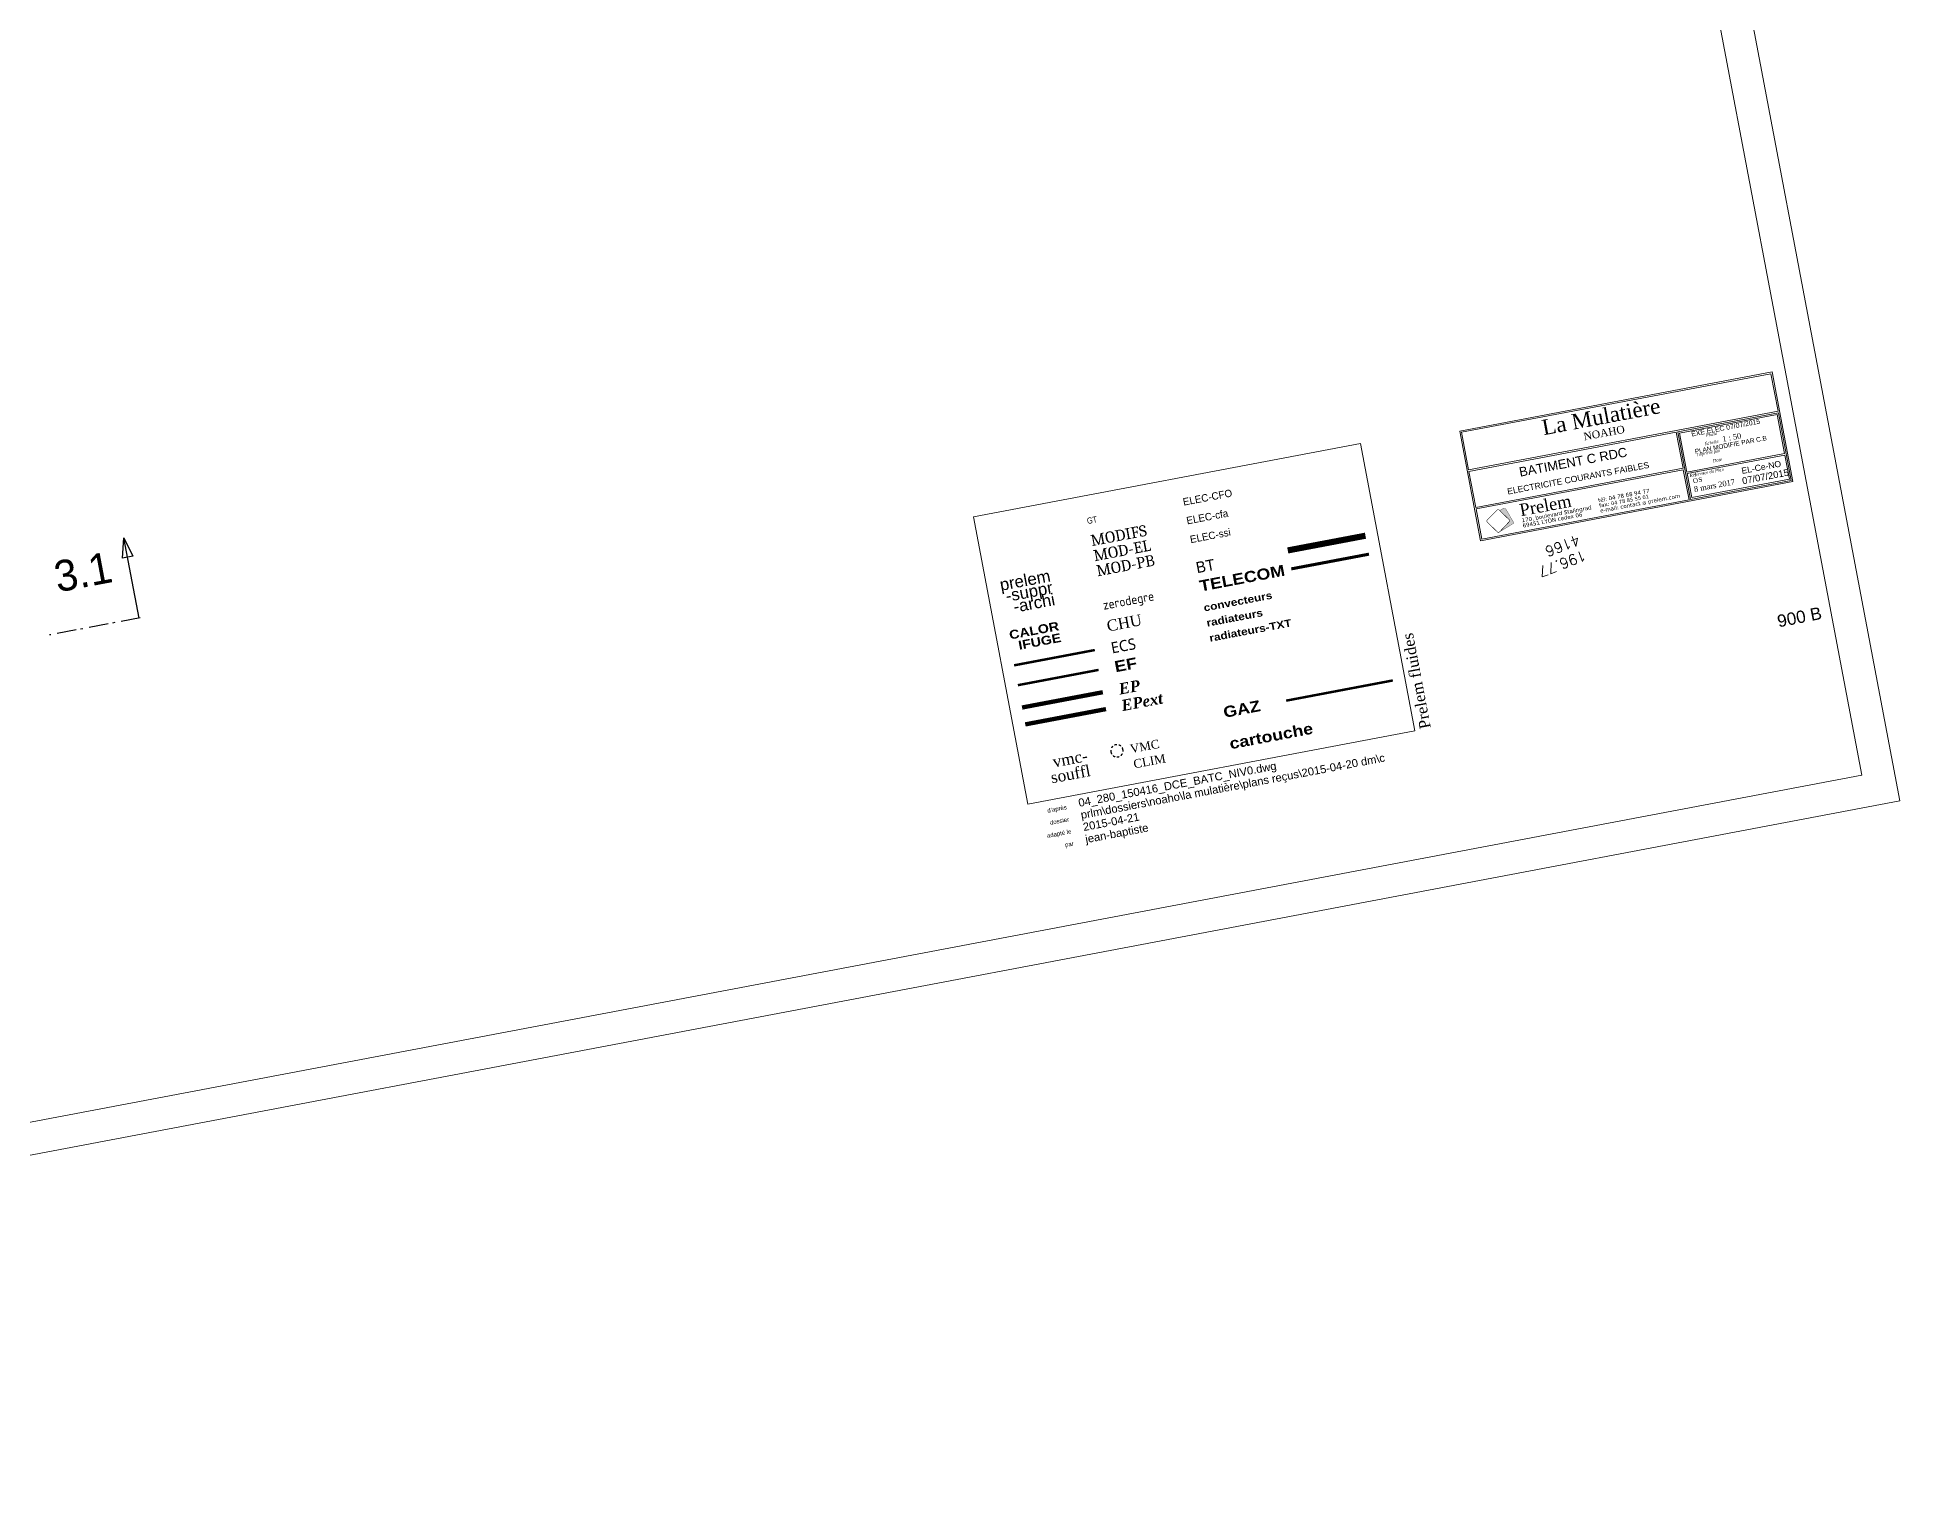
# Model space of a CAD drawing. Header units: centimetres. Extents: x 197412 to 267601, y -375791 to -305433.
# Drawn here: x 237341 to 267601, y -375791 to -352221 of the extents above; entities that cross this region are included whole.
import ezdxf
from ezdxf.enums import TextEntityAlignment as Align

# ---------------------------------------------------------------- set-up
doc = ezdxf.new("R2010")
doc.units = ezdxf.units.CM
for name, pattern in [('prlm_ef', [0.165, 0.1, -0.065]), ('prlm_ep', [2.5, 1.25, -0.25, 0.25, -0.25, 0.25, -0.25]), ('prlm_gaz', [36, 24, -3, 0, -3, 0, -3, 0, -3]), ('prlm_vmc', [0.282222, 0.141111, -0.141111]), ('Style de ligne -6', [1.04164, 0.625, -0.20828, 0.06943, -0.13893])]:
    doc.linetypes.add(name, pattern=pattern)
for name, color, linetype in [('3-BAT C-Niveau 0', 250, 'Continuous'), ('AEP_SSL', 252, 'Continuous'), ('Fond topo - Z_500', 252, 'Continuous'), ('prlm-CALORIFUGE', 114, 'Continuous'), ('prlm-CHAUFF-CONV', 1, 'Continuous'), ('prlm-CHAUFF-RAD', 40, 'Continuous'), ('prlm-CHAUFF-RADTXT', 40, 'Continuous'), ('prlm-CLIM', 4, 'Continuous'), ('prlm-EAU-CHU', 42, 'Continuous'), ('prlm-EAU-ECS', 234, 'Continuous'), ('prlm-EAU-EF', 161, 'Continuous'), ('prlm-EAU-EP', 141, 'Continuous'), ('prlm-EAU-EPEXT', 145, 'Continuous'), ('prlm-GT', 242, 'Continuous'), ('prlm-MOD', 64, 'Continuous'), ('prlm-MOD-PB', 123, 'Continuous'), ('prlm-VMC', 62, 'Continuous'), ('prlm-VMC-SOUFFL', 3, 'Continuous')]:
    doc.layers.add(name, color=color, linetype=linetype)
for name, color, linetype, plot in [('Fond topo - N', 252, 'Continuous', False), ('Fond topo - NCACHE', 252, 'Continuous', False), ('Fond topo - ZCACHE', 252, 'Continuous', False), ('prlm-SUPPR-ARCHI', 222, 'Continuous', False), ('prlm-ZERODEGRE', 127, 'Continuous', False)]:
    doc.layers.add(name, color=color, linetype=linetype, plot=plot)
for name, color, linetype, lineweight in [('Fond topo - P', 252, 'Continuous', 25), ('prlm-ELEC-BT', 1, 'Continuous', 25), ('prlm-ELEC-CFA', 1, 'Continuous', 25), ('prlm-ELEC-CFO', 1, 'Continuous', 25), ('prlm-ELEC-SSI', 6, 'Continuous', 25), ('prlm-GAZ', 2, 'Continuous', 25), ('prlm-MOD-EL', 1, 'Continuous', 25), ('prlm-TELECOM', 3, 'Continuous', 25), ('prlm-ZCARTOUCHE', 7, 'Continuous', 13)]:
    doc.layers.add(name, color=color, linetype=linetype, lineweight=lineweight)
doc.styles.add('Arial', font='arial.ttf')
doc.styles.add('Futura Std Book', font='')
doc.styles.add('prlm-chauff-rad', font='ariblk.ttf', dxfattribs={"height": 12})
doc.styles.add('prlm-eau-ecs', font='trebucbi.ttf', dxfattribs={"height": 18})
doc.styles.add('prlm-eau-ef', font='ariblk.ttf', dxfattribs={"height": 18})
doc.styles.add('prlm-eau-ep', font='timesbi.ttf', dxfattribs={"height": 18})
doc.styles.add('prlm-eau-euev', font='pala.ttf', dxfattribs={"height": 18})
doc.styles.add('prlm-elec-cfa', font='comic.ttf', dxfattribs={"height": 12})
doc.styles.add('prlm-elec-cfo', font='comic.ttf', dxfattribs={"height": 12})
doc.styles.add('prlm-elec-ssi', font='comic.ttf', dxfattribs={"height": 12})
doc.styles.add('prlm-georgia', font='georgia.ttf', dxfattribs={"height": 1.8})
doc.styles.add('prlm-heavy', font='ariblk.ttf', dxfattribs={"height": 18})
doc.styles.add('prlm-isocp', font='isocp.shx', dxfattribs={"height": 15})
doc.styles.add('prlm-mod', font='cambriaz.ttf', dxfattribs={"height": 18})
doc.styles.add('prlm-narrow', font='swissc.ttf', dxfattribs={"height": 10})
doc.styles.add('prlm-palatino', font='pala.ttf', dxfattribs={"height": 15})
doc.styles.add('prlm-verdana', font='verdana.ttf', dxfattribs={"height": 0.9})
doc.styles.add('prlm-vmc', font='pala.ttf', dxfattribs={"height": 14})
doc.styles.add('SIMPLEX', font='simplex_.ttf', dxfattribs={"height": 1.25})
doc.styles.get("Standard").update_dxf_attribs({"font": 'ARIALUNI.TTF', "height": 100})
doc.styles.add('Tronçons', font='arial.ttf', dxfattribs={"height": 0.25})
doc.styles.get('Futura Std Book').set_extended_font_data('Futura Std Book')

# ---------------------------------------------------------------- blocks, each defined once
blk = doc.blocks.new('Groupe-295-1')
at = {"linetype": 'Continuous'}
blk.add_line((15655.3, -48964.7), (15630.6, -48834.5), dxfattribs=at)
at = {"linetype": 'Style de ligne -6', "ltscale": 50.8}
blk.add_line((15657.3, -48964.3), (15509.9, -48992.2), dxfattribs=at)
at = {"linetype": 'Continuous', "flags": 128}
blk.add_lwpolyline([(15628.4, -48867.3), (15630.6, -48834.5), (15645.1, -48864)], close=True, dxfattribs=at)
at = {"insert": (15513.6, -48873.7), "char_height": 50.34, "attachment_point": 1, "rotation": 10.7159, "line_spacing_factor": 0.962448, "style": 'Futura Std Book'}
blk.add_mtext('3.1', dxfattribs=at)
blk = doc.blocks.new('xi.PLAYERS')
at = {"color": 0, "lineweight": 5}
blk.add_lwpolyline([(-320, -237.5), (320, -237.5), (320, 237.5), (-320, 237.5)], close=True, dxfattribs=at)
at = {"layer": 'prlm-EAU-ECS', "linetype": 'prlm_ef', "ltscale": 100, "const_width": 4, "flags": 128}
blk.add_lwpolyline([(-300, -12), (-166.5, -12)], dxfattribs=at)
at = {"layer": 'prlm-EAU-EF', "linetype": 'prlm_ef', "ltscale": 100, "const_width": 4, "flags": 128}
blk.add_lwpolyline([(-300, -44.8), (-166.5, -44.8)], dxfattribs=at)
at = {"layer": 'prlm-EAU-EP', "linetype": 'prlm_ep', "ltscale": 20, "const_width": 7, "flags": 128}
blk.add_lwpolyline([(-300, -81.7), (-166.5, -81.7)], dxfattribs=at)
at = {"layer": 'prlm-EAU-EPEXT', "linetype": 'prlm_ep', "ltscale": 20, "const_width": 7, "flags": 128}
blk.add_lwpolyline([(-300, -109.6), (-166.5, -109.6)], dxfattribs=at)
at = {"layer": 'prlm-ELEC-BT', "linetype": 'prlm_ef', "ltscale": 100, "const_width": 10, "flags": 128}
blk.add_lwpolyline([(171.6, 88.6), (300.1, 88.6)], dxfattribs=at)
at = {"layer": 'prlm-GAZ', "linetype": 'prlm_gaz', "ltscale": 0.8, "const_width": 4}
blk.add_lwpolyline([(123.7, -150.6), (300.1, -150.6)], dxfattribs=at)
at = {"layer": 'prlm-TELECOM', "linetype": 'prlm_ef', "ltscale": 300, "const_width": 5, "flags": 128}
blk.add_lwpolyline([(171.6, 58.1), (300.1, 58.1)], dxfattribs=at)
at = {"layer": 'prlm-VMC', "linetype": 'prlm_vmc', "ltscale": 25}
blk.add_lwpolyline([(-171.7, -179.5, -1), (-151.7, -179.5, -1)], format="xyb", close=True, dxfattribs=at)
at = {"color": 0, "insert": (337.6, -237.5), "char_height": 18, "width": 224.934, "attachment_point": 4, "rotation": 90, "style": 'prlm-palatino'}
blk.add_mtext('Prelem fluides', dxfattribs=at)
at = {"color": 0, "flags": 8}
for tag, p in [('XAD:PATH--', (-258.8, -277.5)), ('XAD:DWG--', (-258.8, -257.5)), ('XAD:IDATE--', (-258.8, -297.5)), ('XAD:UID--', (-258.8, -317.5))]:
    blk.add_attdef(tag, text='', height=7, dxfattribs=at).set_placement(p, align=Align.RIGHT)
at = {"color": 7, "flags": 8}
for tag, p in [('XAD:DWG', (-238.8, -257.5)), ('XAD:PATH', (-238.8, -277.5)), ('XAD:IDATE', (-238.8, -297.5)), ('XAD:UID', (-238.8, -317.5))]:
    blk.add_attdef(tag, p, '', height=13, dxfattribs=at)
at = {"layer": 'prlm-CALORIFUGE', "insert": (-216.7, 27.9), "char_height": 14.4, "width": 80.113, "attachment_point": 6, "line_spacing_factor": 0.8, "style": 'prlm-heavy'}
blk.add_mtext('CALOR\\PIFUGE', dxfattribs=at)
at = {"layer": 'prlm-CHAUFF-CONV', "insert": (20, 22.2), "char_height": 12, "width": 150, "attachment_point": 4, "line_spacing_factor": 0.8, "style": 'prlm-chauff-rad'}
blk.add_mtext('convecteurs', dxfattribs=at)
at = {"layer": 'prlm-CHAUFF-RAD', "insert": (20, -2.8), "char_height": 12, "width": 150, "attachment_point": 4, "line_spacing_factor": 0.8, "style": 'prlm-chauff-rad'}
blk.add_mtext('radiateurs', dxfattribs=at)
at = {"layer": 'prlm-CHAUFF-RADTXT', "insert": (20, -27.8), "char_height": 12, "width": 150, "attachment_point": 4, "line_spacing_factor": 0.8, "style": 'prlm-chauff-rad'}
blk.add_mtext('radiateurs-TXT', dxfattribs=at)
at = {"layer": 'prlm-CLIM', "insert": (-139.2, -205.9), "char_height": 14, "width": 150, "attachment_point": 4, "line_spacing_factor": 0.8, "style": 'prlm-vmc'}
blk.add_mtext('CLIM', dxfattribs=at)
at = {"layer": 'prlm-EAU-CHU', "insert": (-140, 22.3), "char_height": 18, "width": 150, "attachment_point": 4, "line_spacing_factor": 0.8, "style": 'prlm-eau-euev'}
blk.add_mtext('CHU', dxfattribs=at)
at = {"layer": 'prlm-EAU-ECS', "insert": (-140, -13.9), "char_height": 18, "width": 51.321, "attachment_point": 4, "line_spacing_factor": 0.8, "style": 'prlm-eau-ecs'}
blk.add_mtext('ECS', dxfattribs=at)
at = {"layer": 'prlm-EAU-EF', "insert": (-140, -44.8), "char_height": 18, "width": 150, "attachment_point": 4, "line_spacing_factor": 0.8, "style": 'prlm-eau-ef'}
blk.add_mtext('EF', dxfattribs=at)
at = {"layer": 'prlm-EAU-EP', "insert": (-140, -81.7), "char_height": 18, "width": 150, "attachment_point": 4, "line_spacing_factor": 0.8, "style": 'prlm-eau-ep'}
blk.add_mtext('EP', dxfattribs=at)
at = {"layer": 'prlm-EAU-EPEXT', "insert": (-140.9, -109), "char_height": 18, "width": 79.558, "attachment_point": 4, "line_spacing_factor": 0.8, "style": 'prlm-eau-ep'}
blk.add_mtext('EPext', dxfattribs=at)
at = {"layer": 'prlm-ELEC-BT', "insert": (20, 88.6), "char_height": 18, "width": 48.274, "attachment_point": 4, "line_spacing_factor": 0.8, "style": 'prlm-elec-cfo'}
blk.add_mtext('BT', dxfattribs=at)
at = {"layer": 'prlm-ELEC-CFA', "insert": (18.9, 166.4), "char_height": 12, "width": 103.74, "attachment_point": 4, "line_spacing_factor": 0.8, "style": 'prlm-elec-cfa'}
blk.add_mtext('ELEC-cfa', dxfattribs=at)
at = {"layer": 'prlm-ELEC-CFO', "insert": (18.9, 197.4), "char_height": 12, "width": 103.74, "attachment_point": 4, "line_spacing_factor": 0.8, "style": 'prlm-elec-cfo'}
blk.add_mtext('ELEC-CFO', dxfattribs=at)
at = {"layer": 'prlm-ELEC-SSI', "insert": (18.9, 135.4), "char_height": 12, "width": 103.74, "attachment_point": 4, "line_spacing_factor": 0.8, "style": 'prlm-elec-ssi'}
blk.add_mtext('ELEC-ssi', dxfattribs=at)
at = {"layer": 'prlm-GAZ', "insert": (20, -150.6), "char_height": 18, "width": 150, "attachment_point": 4, "line_spacing_factor": 0.8, "style": 'prlm-heavy'}
blk.add_mtext('GAZ', dxfattribs=at)
at = {"layer": 'prlm-GT', "insert": (-140, 196.1), "char_height": 10, "width": 51.238, "attachment_point": 4, "line_spacing_factor": 0.8, "style": 'prlm-narrow'}
blk.add_mtext('GT', dxfattribs=at)
at = {"layer": 'prlm-MOD', "insert": (-140, 163.6), "char_height": 18, "width": 150, "attachment_point": 4, "line_spacing_factor": 0.8, "style": 'prlm-mod'}
blk.add_mtext('MODIFS', dxfattribs=at)
at = {"layer": 'prlm-MOD-EL', "insert": (-140, 138.6), "char_height": 18, "width": 150, "attachment_point": 4, "line_spacing_factor": 0.8, "style": 'prlm-mod'}
blk.add_mtext('MOD-EL', dxfattribs=at)
at = {"layer": 'prlm-MOD-PB', "insert": (-140, 113.6), "char_height": 18, "width": 150, "attachment_point": 4, "line_spacing_factor": 0.8, "style": 'prlm-mod'}
blk.add_mtext('MOD-PB', dxfattribs=at)
at = {"layer": 'prlm-SUPPR-ARCHI', "insert": (-215.2, 100.9), "char_height": 19.5, "width": 85.303, "attachment_point": 6, "line_spacing_factor": 0.6}
blk.add_mtext('prelem -suppr -archi', dxfattribs=at)
at = {"layer": 'prlm-TELECOM', "insert": (20, 58.1), "char_height": 18, "width": 150, "attachment_point": 4, "line_spacing_factor": 0.8, "style": 'prlm-heavy'}
blk.add_mtext('TELECOM', dxfattribs=at)
at = {"layer": 'prlm-VMC', "insert": (-140, -180.8), "char_height": 14, "width": 60.416, "attachment_point": 4, "line_spacing_factor": 0.8, "style": 'prlm-vmc'}
blk.add_mtext('VMC', dxfattribs=at)
at = {"layer": 'prlm-VMC-SOUFFL', "insert": (-210.1, -190.3), "char_height": 18.48, "width": 68.329, "attachment_point": 6, "line_spacing_factor": 0.8, "style": 'prlm-vmc'}
blk.add_mtext('vmc-\\Psouffl', dxfattribs=at)
at = {"layer": 'prlm-ZCARTOUCHE', "insert": (20.3, -202.5), "char_height": 18, "width": 150, "attachment_point": 4, "line_spacing_factor": 0.8, "style": 'prlm-heavy'}
blk.add_mtext('cartouche', dxfattribs=at)
at = {"layer": 'prlm-ZERODEGRE', "insert": (-140, 54.6), "char_height": 15, "width": 150, "attachment_point": 4, "line_spacing_factor": 0.8, "style": 'prlm-isocp'}
blk.add_mtext('zerodegre', dxfattribs=at)
blk = doc.blocks.new('PTOPO')
at = {"layer": 'Fond topo - NCACHE', "style": 'SIMPLEX'}
blk.add_attdef('MAT', text='', height=0.34, dxfattribs=at).set_placement((0.1, -0.1), align=Align.TOP_LEFT)
at = {"layer": 'Fond topo - ZCACHE', "style": 'SIMPLEX'}
blk.add_attdef('ALT', (0.1, 0.1), '', height=0.34, dxfattribs=at)
blk = doc.blocks.new('cartouche_BET')
at = {"layer": 'prlm-ZCARTOUCHE'}
blk.add_hatch(color=0, dxfattribs=at).paths.add_polyline_path([(10.04, 4.46), (10.1, 4.2), (10.05, 4), (6.22, 1.23), (11.06, 3), (11.21, 3.19), (11.22, 3.55), (9.47, 8.4), (9.27, 8.56), (9, 8.61), (7.57, 8.07), (7.5, 8.04)])
at = {"layer": 'prlm-ZCARTOUCHE', "color": 0}
blk.add_lwpolyline([(0, 10), (0, 0), (69, 0), (69, 10)], close=True, dxfattribs=at)
for points, const_width in [([(6.81, 8.43), (2.83, 5.7), (2.72, 5.42), (2.76, 5.14), (5.55, 1.19), (5.8, 1.08), (6.22, 1.23), (10.05, 4), (10.1, 4.2), (10.04, 4.46), (7.22, 8.43), (6.98, 8.51), (6.81, 8.43)], 0.18), ([(6.22, 1.23), (11.06, 3), (11.21, 3.19), (11.22, 3.55), (9.47, 8.4), (9.27, 8.56), (9, 8.61), (7.57, 8.07), (7.5, 8.04)], 0.09)]:
    blk.add_lwpolyline(points, dxfattribs=dict(at, const_width=const_width))
at = {"layer": 'prlm-ZCARTOUCHE', "color": 0, "attachment_point": 4, "line_spacing_factor": 0.8, "style": 'prlm-verdana'}
for s, insert, char_height, width in [('{\\fGeorgia|b0|i0|c0|p18;Prelem}', (13.95, 6.89), 4, 47.6343), ('tél: 04 78 68 94 77\\Pfax: {\\H0.92308x;04 78 85 55 01}   \\Pe-mail: contact {\\H0.7692x;@} prelem.com', (39.77, 3.41), 1.3, 31.0691), ('170, boulevard Stalingrad   ^J69451 LYON cedex 06', (13.98, 2.64), 1.3, 47.6343)]:
    blk.add_mtext(s, dxfattribs=dict(at, insert=insert, char_height=char_height, width=width))
blk = doc.blocks.new('$CTfon')
at = {"color": 0}
blk.add_wipeout([(-104.48, 36.98), (0.47, 36.98), (0.47, -0.48), (-104.48, -0.48)], dxfattribs=at).dxf.layer = 'prlm-ZCARTOUCHE'
at = {"layer": 'prlm-ZCARTOUCHE', "color": 0}
for points in [[(-104, 36.5), (0, 36.5), (0, 0), (-104, 0)], [(-103.5, 36), (-0.5, 36), (-0.5, 23.5), (-103.5, 23.5)], [(-103.5, 23), (-34.5, 23), (-34.5, 11), (-103.5, 11)], [(-34, 23), (-0.5, 23), (-0.5, 0.5), (-34, 0.5)], [(-1, 9.5), (-33.5, 9.5), (-33.5, 22.5), (-1, 22.5)], [(-1, 1), (-33.5, 1), (-33.5, 9), (-1, 9)]]:
    blk.add_lwpolyline(points, close=True, dxfattribs=at)
blk.add_blockref('cartouche_BET', (-103.5, 0.5), dxfattribs=at)
at = {"layer": 'prlm-ZCARTOUCHE', "color": 0, "linetype": 'ByBlock', "ltscale": 20, "char_height": 1, "attachment_point": 6}
for s, insert, width in [('{\\fGeorgia|b0|i1|c0|p18;Échelle}', (-21.49, 17.5), 11), ('{\\fGeorgia|b0|i1|c0|p18;Phase}', (-21.49, 20.13), 11), ('{\\fGeorgia|b0|i1|c0|p18;Imprimé par}', (-21.49, 14.31), 11), ('{\\fGeorgia|b0|i1|c0|p18;Référence du Plan}', (-21.49, 8.04), 12.8598), ('{\\fGeorgia|b0|i1|c0|p18;Date}', (-21.49, 11.51), 11)]:
    blk.add_mtext(s, dxfattribs=dict(at, insert=insert, width=width))
blk = doc.blocks.new('$CTaff')
at = {"layer": 'prlm-ZCARTOUCHE', "color": 0, "linetype": 'ByBlock', "lineweight": -2, "style": 'prlm-georgia', "flags": 8}
blk.add_attdef('CTAFF', text='', height=5, dxfattribs=at).set_placement((-52.46, 32.05), align=Align.MIDDLE_CENTER)
blk = doc.blocks.new('$CTcli')
at = {"layer": 'prlm-ZCARTOUCHE', "color": 0, "linetype": 'ByBlock', "lineweight": -2, "style": 'prlm-georgia', "flags": 8}
blk.add_attdef('CTCLI', text='', height=2.5, dxfattribs=at).set_placement((-52.46, 26.66), align=Align.MIDDLE_CENTER)
blk = doc.blocks.new('$CTsca')
at = {"layer": 'prlm-ZCARTOUCHE', "color": 0, "style": 'prlm-georgia', "flags": 8}
blk.add_attdef('CTSCA', (-18.77, 17.04), '', height=1.8, dxfattribs=at)

msp = doc.modelspace()

# ---------------------------------------------------------------- block references
at = {"xscale": 10, "yscale": 10, "zscale": 10, "rotation": 10.72360141139323}
msp.add_blockref('xi.PLAYERS', (256136.9, -361744.2), dxfattribs=at).add_auto_attribs({'XAD:UID': 'jean-baptiste', 'XAD:PATH': 'prlm\\dossiers\\noaho\\la mulatière\\plans reçus\\2015-04-20 dm\\c', 'XAD:DWG': '04_280_150416_DCE_BATC_NIV0.dwg', 'XAD:IDATE': '2015-04-21', 'XAD:DWG--': 'd’après', 'XAD:PATH--': 'dossier', 'XAD:IDATE--': 'adapté le', 'XAD:UID--': 'par'})
at = {"layer": '3-BAT C-Niveau 0', "xscale": 10, "yscale": 10, "zscale": 10}
msp.add_blockref('Groupe-295-1', (82441.7, 127994.6), dxfattribs=at)
at = {"layer": 'Fond topo - P', "ltscale": 2}
ref = msp.add_blockref('PTOPO', (262490.9, -360484.4), dxfattribs=dict(at, xscale=499.9999999999995, yscale=499.9999999999995, zscale=499.9999999999995, rotation=200.7892219420549))
ref.add_attrib('MAT', '4166', dxfattribs={"layer": 'Fond topo - N', "color": 0, "ltscale": 2, "height": 170, "rotation": 200.78922, "style": 'SIMPLEX'}).set_placement((262426.4, -360455.4), align=Align.TOP_LEFT)
ref.add_attrib('ALT', '196.77', (262461.9, -360548.9), dxfattribs={"layer": 'Fond topo - Z_500', "color": 0, "ltscale": 2, "height": 170, "rotation": 200.78922, "style": 'SIMPLEX'})

# ---------------------------------------------------------------- texts
at = {"layer": 'AEP_SSL', "style": 'Tronçons'}
msp.add_text('900 B', height=200, rotation=11.16238, dxfattribs=at).set_placement((265633, -361804.9))
at = {"layer": 'prlm-ZCARTOUCHE', "style": 'Arial'}
msp.add_text('PB-CO-90', height=120, rotation=10.7236, dxfattribs=at).set_placement((263921.2, -359661.5))

# ---------------------------------------------------------------- next in the draw order: block references
at = {"layer": 'prlm-ZCARTOUCHE', "xscale": 49.67655796179314, "yscale": 49.67655796179314, "zscale": 49.67655796179314, "rotation": 10.72360141139323}
msp.add_blockref('$CTfon', (265865.8, -359436.5), dxfattribs=at)

# ---------------------------------------------------------------- next in the draw order: linework, layer by layer
at = {"layer": 'prlm-ZCARTOUCHE'}
for points in [[(197412, -316602.8), (256392.2, -305433.2), (267601.2, -364621.4), (208621, -375790.9)], [(198028.7, -317022.7), (255971.8, -306049.5), (266984.6, -364201.5), (209041.4, -375174.7)]]:
    msp.add_lwpolyline(points, close=True, dxfattribs=at)

# ---------------------------------------------------------------- next in the draw order: block references
at = {"layer": 'prlm-ZCARTOUCHE', "xscale": 49.67655796179314, "yscale": 49.67655796179314, "zscale": 49.67655796179314, "rotation": 10.72360141139323}
for name, p, values in [('$CTaff', (265605.1, -359460.8), {'CTAFF': 'La Mulatière'}), ('$CTcli', (265605.1, -359460.8), {'CTCLI': 'NOAHO'}), ('$CTsca', (265800.5, -359449.1), {'CTSCA': '1 : 50'})]:
    msp.add_blockref(name, p, dxfattribs=at).add_auto_attribs(values)

# ---------------------------------------------------------------- next in the draw order: texts
at = {"layer": 'prlm-ZCARTOUCHE', "color": 1, "lineweight": 25, "style": 'Arial'}
for s, height, p in [('EXE ELEC 07/07/2015', 80, (264222.1, -358705.2)), ('07/07/2015', 110, (265051.1, -359480.5))]:
    msp.add_text(s, height=height, rotation=10.7236, dxfattribs=at).set_placement(p)
at = {"layer": 'prlm-ZCARTOUCHE'}
for s, height, p in [('BATIMENT C RDC', 150, (261432.6, -359357.2)), ('EL-Ce-NO', 100, (265040.1, -359312.5))]:
    msp.add_text(s, height=height, rotation=10.7236, dxfattribs=at).set_placement(p)
at = {"layer": 'prlm-ZCARTOUCHE', "color": 1, "ltscale": 25, "style": 'Arial'}
msp.add_text('PLAN MODIFIE PAR C.B', height=75, rotation=10.7236, dxfattribs=at).set_placement((264279.1, -358983.9))
at = {"layer": 'prlm-ZCARTOUCHE', "color": 1, "lineweight": 30, "ltscale": 25, "style": 'Arial'}
msp.add_text('ELECTRICITE COURANTS FAIBLES', height=100, rotation=10.7236, dxfattribs=at).set_placement((261234.5, -359648.3))
at = {"layer": 'prlm-ZCARTOUCHE', "attachment_point": 1, "rotation": 10.7236, "style": 'prlm-georgia'}
for s, insert, char_height in [('{\\T1.1;OS}', (264234.8, -359390.8), 74.51), ('8 mars 2017', (264249.6, -359518.1), 89.418)]:
    msp.add_mtext(s, dxfattribs=dict(at, insert=insert, char_height=char_height))

doc.saveas('drawing.dxf')
